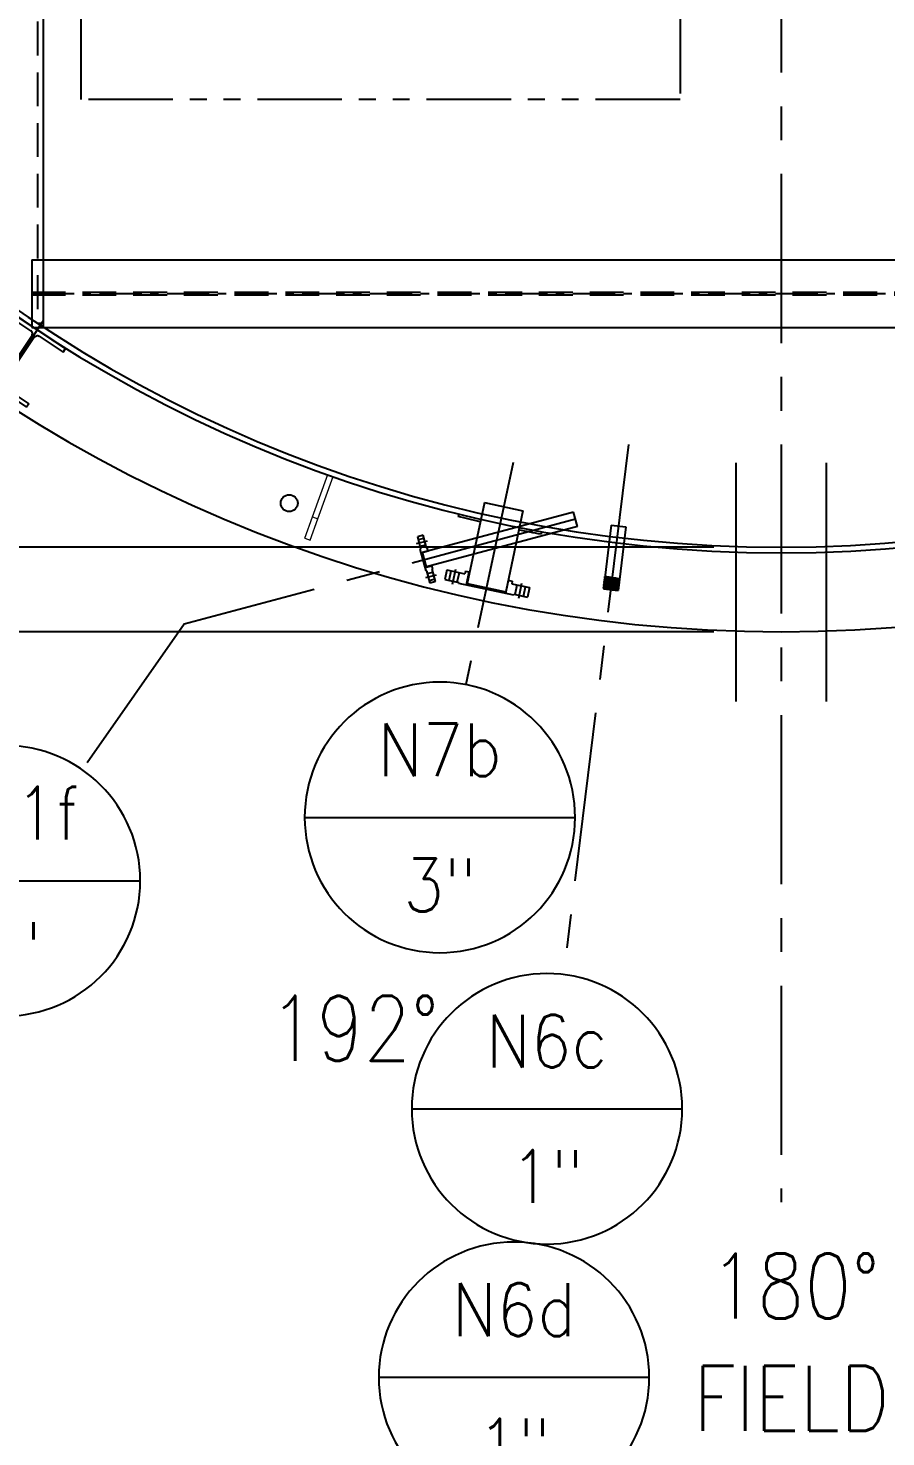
# Model space of a CAD drawing. Extents: x -36 to 1116, y 36 to 900.
# Drawn here: x 306 to 382.1, y 206.9 to 331.9 of the extents above; entities that cross this region are included whole.
import ezdxf
from ezdxf.enums import TextEntityAlignment as Align

# ---------------------------------------------------------------- set-up
doc = ezdxf.new("R2010")
doc.units = 0
doc.header["$LTSCALE"] = 12
doc.header["$MEASUREMENT"] = 0
doc.header["$PDMODE"] = 33
doc.header["$PDSIZE"] = -0.5
for name, pattern in [('CENTER', [2, 1.25, -0.25, 0.25, -0.25]), ('HIDDEN', [0.375, 0.25, -0.125]), ('PHANTOM2', [1.25, 0.625, -0.125, 0.125, -0.125, 0.125, -0.125])]:
    doc.linetypes.add(name, pattern=pattern)
doc.layers.get('0').update_dxf_attribs({"linetype": 'CONTINUOUS'})
doc.layers.get('Defpoints').update_dxf_attribs({"linetype": 'CONTINUOUS'})
for name, color, linetype in [('1 PIPE', 7, 'CONTINUOUS'), ('1-150-RFSO', 14, 'CONTINUOUS'), ('3 PIPE', 7, 'CONTINUOUS'), ('3-150-RFSO', 14, 'CONTINUOUS'), ('6X20', 3, 'CONTINUOUS'), ('CENTER', 6, 'CENTER'), ('COVER', 3, 'CONTINUOUS'), ('DIM', 1, 'CONTINUOUS'), ('REPAD', 7, 'CONTINUOUS'), ('ROOF', 140, 'CONTINUOUS'), ('SHELL', 40, 'CONTINUOUS')]:
    doc.layers.add(name, color=color, linetype=linetype)
for name, color, linetype, lineweight in [('AM_0', 7, 'CONTINUOUS', 30), ('AM_7', 142, 'CENTER', 25), ('Equipment-AM_0', 7, 'CONTINUOUS', 50), ('Equipment-AM_11', 92, 'PHANTOM2', 25)]:
    doc.layers.add(name, color=color, linetype=linetype, lineweight=lineweight)
doc.styles.add('ROMANS', font='ROMANS.shx', dxfattribs={"width": 0.85, "height": 5.76})
doc.styles.get("Standard").update_dxf_attribs({"font": 'sanss___.ttf'})
doc.dimstyles.get("Standard").update_dxf_attribs({"dimtxt": 0.18, "dimasz": 0.18, "dimexe": 0.18, "dimexo": 0.0625, "dimgap": 0.09, "dimtad": 0, "dimtih": 1, "dimtoh": 1, "dimdec": 4, "dimzin": 0, "dimdsep": 46, "dimtxsty": 'Standard', "dimcen": 0.09, "dimadec": 0, "dimazin": 0, "dimtfac": 1, "dimtdec": 4, "dimtofl": 0, "dimtmove": 0, "dimatfit": 3, "dimfxl": 1, "dimtolj": 1, "dimtzin": 0, "dimarcsym": 0})

# ---------------------------------------------------------------- blocks, each defined once
blk = doc.blocks.new('A$C43fa0972')
at = {"layer": 'Equipment-AM_11'}
blk.add_lwpolyline([(-62.12, -158.75), (-8.98, -158.75), (-8.98, -211.8), (-62.12, -211.8)], close=True, dxfattribs=at)
blk = doc.blocks.new('A$C1b871768')
at = {"layer": '6X20'}
for p, q in [((-5.88, 3), (-6.25, 3)), ((-6.25, 3), (-6.25, -3)), ((-5.88, 0.44), (-5.88, 3)), ((-0.38, 3), (0, 3)), ((-0.38, 0.44), (-0.38, 3)), ((0, 3), (0, -3)), ((-5.5, 0.12), (-0.75, 0.12)), ((-5.88, -0.44), (-5.88, -3)), ((-5.5, -0.12), (-0.75, -0.12)), ((-0.38, -0.44), (-0.38, -3)), ((-5.88, -3), (-6.25, -3)), ((-0.38, -3), (0, -3))]:
    blk.add_line(p, q, dxfattribs=at)
for points in [[(-5.5, 0.12, -0.083285), (-5.65, 0.15, -0.09084), (-5.77, 0.22, -0.104065), (-5.85, 0.32, -0.115836), (-5.88, 0.44, -0.115836)], [(-0.75, 0.12, 0.083285), (-0.6, 0.15, 0.09084), (-0.48, 0.22, 0.104065), (-0.4, 0.32, 0.115836), (-0.38, 0.44, 0.115836)], [(-5.5, -0.12, 0.083285), (-5.65, -0.15, 0.09084), (-5.77, -0.22, 0.104065), (-5.85, -0.32, 0.115836), (-5.88, -0.44, 0.115836)], [(-0.75, -0.12, -0.083285), (-0.6, -0.15, -0.09084), (-0.48, -0.22, -0.104065), (-0.4, -0.32, -0.115836), (-0.38, -0.44, -0.115836)]]:
    blk.add_lwpolyline(points, format="xyb", dxfattribs=at)
at = {"layer": 'CENTER'}
blk.add_line((-7.24, 0), (0.99, 0), dxfattribs=at)
blk = doc.blocks.new('A$C85d14db1')
at = {"layer": 'Equipment-AM_0', "lineweight": 18}
for p, q in [((-41.59, -248.81), (-40.22, -245.06)), ((-41.12, -248.99), (-39.75, -245.23)), ((-39.99, -245.14), (-39.75, -245.23)), ((-42.28, -250.69), (-41.59, -248.81)), ((-41.81, -250.86), (-41.12, -248.99)), ((-41.59, -248.81), (-41.12, -248.99)), ((-42.28, -250.69), (-41.81, -250.86))]:
    blk.add_line(p, q, dxfattribs=at)
blk = doc.blocks.new('Nozzle Callout')
blk.add_line((0.25, 0), (-0.25, 0))
blk.add_circle((0, 0), 0.25)
at = {"style": 'ROMANS', "width": 0.9}
for tag, p in [('NZ-ID', (0, 0.125)), ('NZ-SZ', (0, -0.125))]:
    blk.add_attdef(tag, text='', height=0.0975, dxfattribs=at).set_placement(p, align=Align.MIDDLE)
blk = doc.blocks.new('*D202')
at = {"layer": 'Defpoints', "color": 0, "transparency": 16777216}
for p in [(245.86, 405.33), (499.86, 405.33), (499.86, 113.54)]:
    blk.add_point(p, dxfattribs=at)
at = {"layer": 'DIM', "color": 0, "lineweight": -2, "transparency": 16777216}
for p, q in [((245.86, 399.33), (245.86, 110.54)), ((499.86, 399.33), (499.86, 110.54)), ((251.62, 113.54), (356.22, 113.54)), ((494.1, 113.54), (391.01, 113.54))]:
    blk.add_line(p, q, dxfattribs=at)
at = {"layer": 'DIM', "color": 0, "transparency": 16777216}
for points in [[(251.62, 114.5), (251.62, 112.58), (245.86, 113.54)], [(494.1, 114.5), (494.1, 112.58), (499.86, 113.54)]]:
    blk.add_solid(points, dxfattribs=at)
at = {"layer": 'DIM', "color": 0, "transparency": 16777216, "insert": (373.61, 113.54), "char_height": 5.76, "attachment_point": 5, "style": 'ROMANS'}
blk.add_mtext('\\A1;21\'-2"\\P [254]\\P(BOTTOM)', dxfattribs=at)
blk = doc.blocks.new('*D203')
at = {"layer": 'Defpoints', "color": 0, "transparency": 16777216}
for p in [(372.86, 796.33), (-4.78, 278.33), (372.86, 278.33)]:
    blk.add_point(p, dxfattribs=at)
at = {"layer": 'DIM', "color": 0, "lineweight": -2, "transparency": 16777216}
for p, q in [((366.86, 796.33), (-7.78, 796.33)), ((-4.78, 790.57), (-4.78, 582.84)), ((-4.78, 284.09), (-4.78, 552.67)), ((366.86, 278.33), (-7.78, 278.33))]:
    blk.add_line(p, q, dxfattribs=at)
at = {"layer": 'DIM', "color": 0, "transparency": 16777216}
for points in [[(-5.74, 790.57), (-3.82, 790.57), (-4.78, 796.33)], [(-5.74, 284.09), (-3.82, 284.09), (-4.78, 278.33)]]:
    blk.add_solid(points, dxfattribs=at)
at = {"layer": 'DIM', "color": 0, "transparency": 16777216, "char_height": 5.76, "attachment_point": 5, "style": 'ROMANS'}
for s, insert in [('\\A1;43\'-2"', (-4.78, 572.15)), ('\\A1;[518]\\P(BOTTOM)', (-4.78, 557.06))]:
    blk.add_mtext(s, dxfattribs=dict(at, insert=insert))
blk = doc.blocks.new('*D204')
at = {"layer": 'Defpoints', "color": 0, "transparency": 16777216}
for p in [(372.86, 788.83), (27.27, 285.83), (372.86, 285.83)]:
    blk.add_point(p, dxfattribs=at)
at = {"layer": 'DIM', "color": 0, "lineweight": -2, "transparency": 16777216}
for p, q in [((366.86, 788.83), (24.27, 788.83)), ((27.27, 783.07), (27.27, 515.14)), ((27.27, 291.59), (27.27, 484.96)), ((366.86, 285.83), (24.27, 285.83))]:
    blk.add_line(p, q, dxfattribs=at)
at = {"layer": 'DIM', "color": 0, "transparency": 16777216}
for points in [[(26.31, 783.07), (28.23, 783.07), (27.27, 788.83)], [(26.31, 291.59), (28.23, 291.59), (27.27, 285.83)]]:
    blk.add_solid(points, dxfattribs=at)
at = {"layer": 'DIM', "color": 0, "transparency": 16777216, "char_height": 5.76, "attachment_point": 5, "style": 'ROMANS'}
for s, insert in [('\\A1;41\'-11"', (27.27, 504.44)), ('\\A1;[503]\\P(SHELL INSIDE)', (27.27, 489.35))]:
    blk.add_mtext(s, dxfattribs=dict(at, insert=insert))
blk = doc.blocks.new('*D205')
at = {"layer": 'Defpoints', "color": 0, "transparency": 16777216}
for p in [(252.86, 405.33), (492.86, 405.33), (492.86, 160.18)]:
    blk.add_point(p, dxfattribs=at)
at = {"layer": 'DIM', "color": 0, "lineweight": -2, "transparency": 16777216}
for p, q in [((252.86, 399.33), (252.86, 157.18)), ((492.86, 399.33), (492.86, 157.18)), ((258.62, 160.18), (343.66, 160.18)), ((487.1, 160.18), (401.3, 160.18))]:
    blk.add_line(p, q, dxfattribs=at)
at = {"layer": 'DIM', "color": 0, "transparency": 16777216}
for points in [[(258.62, 161.14), (258.62, 159.22), (252.86, 160.18)], [(487.1, 161.14), (487.1, 159.22), (492.86, 160.18)]]:
    blk.add_solid(points, dxfattribs=at)
at = {"layer": 'DIM', "color": 0, "transparency": 16777216, "char_height": 5.76, "attachment_point": 5, "style": 'ROMANS'}
for s, insert in [('\\A1;20\'-0"', (372.48, 164.57)), ('\\A1;[240]\\PSHELL OUTSIDE', (372.48, 151))]:
    blk.add_mtext(s, dxfattribs=dict(at, insert=insert))
blk = doc.blocks.new('*D211')
at = {"layer": 'Defpoints', "color": 0, "transparency": 16777216}
for p in [(197.03, 537.33), (65.21, 308.33), (306.36, 308.33)]:
    blk.add_point(p, dxfattribs=at)
at = {"layer": 'DIM', "color": 0, "lineweight": -2, "transparency": 16777216}
for p, q in [((191.03, 537.33), (62.21, 537.33)), ((65.21, 531.57), (65.21, 432.57)), ((65.21, 314.09), (65.21, 413.1)), ((300.36, 308.33), (62.21, 308.33))]:
    blk.add_line(p, q, dxfattribs=at)
at = {"layer": 'DIM', "color": 0, "transparency": 16777216}
for points in [[(64.25, 531.57), (66.17, 531.57), (65.21, 537.33)], [(64.25, 314.09), (66.17, 314.09), (65.21, 308.33)]]:
    blk.add_solid(points, dxfattribs=at)
at = {"layer": 'DIM', "color": 0, "transparency": 16777216, "char_height": 5.76, "attachment_point": 5, "style": 'ROMANS'}
for s, insert in [('\\A1;19\'-1"', (65.21, 427.22)), ('\\A1;[229]', (65.21, 417.48))]:
    blk.add_mtext(s, dxfattribs=dict(at, insert=insert))

msp = doc.modelspace()

# ---------------------------------------------------------------- linework, layer by layer
at = {"layer": '1 PIPE'}
for p, q in [((354.42095, 288.94326), (341.03584, 285.35673)), ((354.7613, 287.67307), (354.42095, 288.94326)), ((354.7613, 287.67307), (341.37619, 284.08654)), ((357.76324, 287.79605), (357.06986, 282.1489)), ((357.76324, 287.79605), (359.06844, 287.63579)), ((359.06844, 287.63579), (358.37456, 281.98461)), ((341.37619, 284.08654), (341.03584, 285.35673))]:
    msp.add_line(p, q, dxfattribs=at)
at = {"layer": '1-150-RFSO'}
for p, q in [((341.07862, 286.88746), (340.59565, 286.75805)), ((340.88682, 285.67139), (340.59565, 286.75805)), ((340.66036, 286.51657), (341.14332, 286.64598)), ((341.37788, 285.77061), (341.07862, 286.88746)), ((340.82212, 285.91287), (341.30508, 286.04228)), ((340.88682, 285.67139), (340.82645, 285.65521)), ((341.34409, 283.72336), (340.82645, 285.65521)), ((340.90928, 285.34611), (341.51298, 285.50788)), ((341.43825, 285.78679), (341.37788, 285.77061)), ((341.5188, 285.48614), (341.43825, 285.78679)), ((341.26127, 284.03246), (341.86497, 284.19422)), ((341.40446, 283.73954), (341.34409, 283.72336)), ((341.69563, 282.65287), (341.40446, 283.73954)), ((341.93971, 283.91531), (341.85915, 284.21595)), ((341.93971, 283.91531), (341.87934, 283.89913)), ((342.1786, 282.78228), (341.87934, 283.89913)), ((341.46917, 283.49805), (341.95213, 283.62746)), ((341.63093, 282.89435), (342.11389, 283.02376)), ((342.1786, 282.78228), (341.69563, 282.65287))]:
    msp.add_line(p, q, dxfattribs=at)
at = {"layer": '3 PIPE'}
for p, q in [((346.51068, 289.79809), (344.98112, 282.60211)), ((346.51068, 289.79809), (349.93419, 289.0704)), ((349.93419, 289.0704), (348.40464, 281.87442)), ((344.98112, 282.60211), (348.40464, 281.87442))]:
    msp.add_line(p, q, dxfattribs=at)
at = {"layer": '3-150-RFSO'}
for p, q in [((343.19376, 283.81268), (343.01183, 282.9568)), ((343.19376, 283.81268), (344.78325, 283.47483)), ((343.37864, 282.87884), (343.56056, 283.73472)), ((344.83522, 283.71936), (344.78325, 283.47483)), ((344.83522, 283.71936), (345.20203, 283.6414)), ((344.9209, 282.48712), (345.16779, 283.64867)), ((343.01183, 282.9568), (344.23452, 282.69691)), ((344.11225, 282.7229), (344.29417, 283.57878)), ((344.23452, 282.69691), (344.22152, 282.63578)), ((344.22152, 282.63578), (349.11226, 281.59622)), ((348.41289, 281.74488), (348.65978, 282.90643)), ((348.62555, 282.91371), (348.99235, 282.83574)), ((348.99235, 282.83574), (348.94037, 282.5912)), ((348.94037, 282.5912), (350.52986, 282.25334)), ((349.24752, 281.63137), (349.42945, 282.48725)), ((349.12526, 281.65736), (349.11226, 281.59622)), ((349.12526, 281.65736), (350.34794, 281.39747)), ((349.98114, 281.47543), (350.16306, 282.33131)), ((350.52986, 282.25334), (350.34794, 281.39747))]:
    msp.add_line(p, q, dxfattribs=at)
at = {"layer": '6X20'}
for p, q in [((306.35731, 311.33221), (443.50432, 311.33221)), ((306.35731, 311.33221), (306.35731, 305.33221)), ((306.35731, 305.33221), (443.50432, 305.33221))]:
    msp.add_line(p, q, dxfattribs=at)
at = {"layer": '6X20', "linetype": 'HIDDEN'}
for p, q in [((306.35731, 308.45721), (443.50432, 308.45721)), ((306.35731, 308.20721), (443.50432, 308.20721))]:
    msp.add_line(p, q, dxfattribs=at)
at = {"layer": 'AM_0'}
for p, q in [((357.10296, 282.4345), (357.10451, 282.4469)), ((357.11539, 282.53373), (357.11694, 282.54613)), ((357.12782, 282.63295), (357.12937, 282.64535)), ((357.14025, 282.73217), (357.1418, 282.74458)), ((357.14967, 282.37196), (357.15278, 282.39677)), ((357.15268, 282.8314), (357.15423, 282.8438)), ((357.1621, 282.47118), (357.16521, 282.49599)), ((357.1651, 282.93062), (357.16666, 282.94303)), ((357.17453, 282.57041), (357.17764, 282.59522)), ((357.17753, 283.02985), (357.17909, 283.04225)), ((357.18696, 282.66963), (357.19007, 282.69444)), ((357.18996, 283.12907), (357.19152, 283.14148)), ((357.20239, 283.2283), (357.19152, 283.14148)), ((357.19152, 283.14148), (357.24911, 283.16576)), ((357.19939, 282.76886), (357.2025, 282.79366)), ((357.21182, 282.86808), (357.21493, 282.89289)), ((357.22425, 282.96731), (357.22736, 282.99211)), ((357.23668, 283.06653), (357.23979, 283.09134)), ((357.24911, 283.16576), (357.25222, 283.19056)), ((358.36884, 282.39476), (358.36576, 282.37022)), ((358.38127, 282.49398), (358.37819, 282.46944)), ((358.39369, 282.59321), (358.39062, 282.56867)), ((358.40612, 282.69243), (358.40305, 282.66789)), ((358.41855, 282.79166), (358.41548, 282.76712)), ((358.42798, 282.43144), (358.42643, 282.41904)), ((358.43098, 282.89088), (358.42791, 282.86634)), ((358.44041, 282.53067), (358.43886, 282.51826)), ((358.44341, 282.99011), (358.44034, 282.96556)), ((358.45284, 282.62989), (358.45129, 282.61749)), ((358.46527, 282.72912), (358.46372, 282.71671)), ((358.4777, 282.82834), (358.47614, 282.81594)), ((358.49013, 282.92756), (358.48857, 282.91516)), ((357.06986, 282.1489), (358.37456, 281.98461)), ((357.09053, 282.33528), (357.09208, 282.34768)), ((357.13724, 282.27274), (357.14035, 282.29754)), ((358.33155, 282.09709), (358.32847, 282.07254)), ((358.34398, 282.19631), (358.3409, 282.17177)), ((358.35641, 282.29553), (358.35333, 282.27099)), ((358.37826, 282.03454), (358.37205, 281.98493)), ((358.39069, 282.13377), (358.38914, 282.12137)), ((358.40312, 282.23299), (358.40157, 282.22059)), ((358.41555, 282.33222), (358.414, 282.31981))]:
    msp.add_line(p, q, dxfattribs=at)
at = {"layer": 'AM_0', "flags": 128}
for points in [[(358.39892, 282.22041), (358.40157, 282.22059), (358.38626, 282.22562), (358.33947, 282.2347), (358.2637, 282.24733), (358.16247, 282.26309), (358.03728, 282.28199), (358.05836, 282.28293), (357.90569, 282.30511), (357.74461, 282.32848), (357.76234, 282.3299), (357.60967, 282.35209), (357.46725, 282.37311), (357.34206, 282.392), (357.24083, 282.40776), (357.16506, 282.42039), (357.11826, 282.42948), (357.10296, 282.4345)], [(358.40312, 282.23299), (358.38782, 282.23802), (358.34102, 282.2471), (358.26525, 282.25974), (358.16402, 282.27549), (358.03883, 282.29439), (358.05991, 282.29533), (357.90724, 282.31751), (357.74617, 282.34089), (357.76389, 282.34231), (357.61122, 282.36449), (357.4688, 282.38551), (357.34361, 282.4044), (357.24238, 282.42016), (357.16661, 282.4328), (357.11982, 282.44188), (357.10451, 282.4469), (357.11361, 282.44752)], [(357.15735, 282.39444), (357.13256, 282.4133), (357.10777, 282.43216)], [(357.10976, 282.44799), (357.13843, 282.46015), (357.1671, 282.47232)], [(358.41135, 282.31963), (358.414, 282.31981), (358.39869, 282.32484), (358.3519, 282.33392), (358.27613, 282.34656), (358.1749, 282.36232), (358.04971, 282.38121), (358.07079, 282.38215), (357.91812, 282.40434), (357.75704, 282.42771), (357.77477, 282.42913), (357.6221, 282.45131), (357.47968, 282.47233), (357.35449, 282.49122), (357.25326, 282.50698), (357.17749, 282.51962), (357.13069, 282.5287), (357.11539, 282.53373)], [(358.41555, 282.33222), (358.40024, 282.33724), (358.35345, 282.34633), (358.27768, 282.35896), (358.17645, 282.37472), (358.05126, 282.39361), (358.07234, 282.39455), (357.91967, 282.41674), (357.7586, 282.44011), (357.77632, 282.44153), (357.62365, 282.46372), (357.48123, 282.48473), (357.35604, 282.50363), (357.25481, 282.51938), (357.17904, 282.53202), (357.13225, 282.5411), (357.11694, 282.54613), (357.12604, 282.54675)], [(357.16978, 282.49366), (357.14499, 282.51252), (357.1202, 282.53138)], [(357.12219, 282.54721), (357.15086, 282.55938), (357.17953, 282.57154)], [(358.42378, 282.41886), (358.42643, 282.41904), (358.41112, 282.42407), (358.36432, 282.43315), (358.28856, 282.44578), (358.18733, 282.46154), (358.06213, 282.48043), (358.08322, 282.48137), (357.93055, 282.50356), (357.76947, 282.52693), (357.7872, 282.52835), (357.63453, 282.55054), (357.49211, 282.57155), (357.36692, 282.59045), (357.26569, 282.60621), (357.18992, 282.61884), (357.14312, 282.62792), (357.12782, 282.63295)], [(358.42546, 282.43227), (358.41267, 282.43647), (358.36588, 282.44555), (358.29011, 282.45819), (358.18888, 282.47394), (358.06369, 282.49284), (358.08477, 282.49378), (357.9321, 282.51596), (357.77103, 282.53934), (357.78875, 282.54076), (357.63608, 282.56294), (357.49366, 282.58396), (357.36847, 282.60285), (357.26724, 282.61861), (357.19147, 282.63125), (357.14468, 282.64033), (357.12937, 282.64535), (357.13847, 282.64597)], [(357.18221, 282.59289), (357.15742, 282.61175), (357.13263, 282.63061)], [(357.13461, 282.64644), (357.16329, 282.6586), (357.19196, 282.67076)], [(358.43621, 282.51808), (358.43886, 282.51826), (358.42355, 282.52329), (358.37675, 282.53237), (358.30099, 282.54501), (358.19976, 282.56077), (358.07456, 282.57966), (358.09565, 282.5806), (357.94298, 282.60278), (357.7819, 282.62616), (357.79963, 282.62758), (357.64696, 282.64976), (357.50454, 282.67078), (357.37935, 282.68967), (357.27812, 282.70543), (357.20235, 282.71807), (357.15555, 282.72715), (357.14025, 282.73217)], [(358.43789, 282.53149), (358.4251, 282.53569), (358.37831, 282.54477), (358.30254, 282.55741), (358.20131, 282.57317), (358.07612, 282.59206), (358.0972, 282.593), (357.94453, 282.61519), (357.78346, 282.63856), (357.80118, 282.63998), (357.64851, 282.66217), (357.50609, 282.68318), (357.3809, 282.70208), (357.27967, 282.71783), (357.2039, 282.73047), (357.15711, 282.73955), (357.1418, 282.74458), (357.1509, 282.7452)], [(357.19464, 282.69211), (357.16985, 282.71097), (357.14506, 282.72983)], [(357.14704, 282.74566), (357.17572, 282.75783), (357.20439, 282.76999)], [(358.44864, 282.61731), (358.45129, 282.61749), (358.43598, 282.62251), (358.38918, 282.6316), (358.31342, 282.64423), (358.21219, 282.65999), (358.08699, 282.67888), (358.10808, 282.67982), (357.95541, 282.70201), (357.79433, 282.72538), (357.81206, 282.7268), (357.65939, 282.74899), (357.51697, 282.77), (357.39178, 282.7889), (357.29054, 282.80466), (357.21478, 282.81729), (357.16798, 282.82637), (357.15268, 282.8314)], [(358.45032, 282.63072), (358.43753, 282.63492), (358.39074, 282.644), (358.31497, 282.65664), (358.21374, 282.67239), (358.08855, 282.69129), (358.10963, 282.69223), (357.95696, 282.71441), (357.79589, 282.73779), (357.81361, 282.73921), (357.66094, 282.76139), (357.51852, 282.78241), (357.39333, 282.8013), (357.2921, 282.81706), (357.21633, 282.82969), (357.16954, 282.83878), (357.15423, 282.8438), (357.16332, 282.84442)], [(357.20707, 282.79133), (357.18228, 282.81019), (357.15749, 282.82905)], [(357.15947, 282.84489), (357.18815, 282.85705), (357.21682, 282.86921)], [(358.34398, 282.19631), (358.32969, 282.20121), (358.28598, 282.2099), (358.21517, 282.22192), (358.12057, 282.23685), (358.00357, 282.25471), (358.03397, 282.25449), (357.89127, 282.27542), (357.74073, 282.29748), (357.76899, 282.29758), (357.62629, 282.31851), (357.49319, 282.33836), (357.37619, 282.35623), (357.28158, 282.37116), (357.21078, 282.38317), (357.16706, 282.39187), (357.16093, 282.39397)], [(358.35082, 282.27158), (358.33902, 282.27563), (358.2953, 282.28432), (358.2245, 282.29634), (358.12989, 282.31126), (358.01289, 282.32913), (358.04329, 282.32891), (357.9006, 282.34984), (357.75005, 282.3719), (357.77831, 282.372), (357.63562, 282.39293), (357.50251, 282.41278), (357.38551, 282.43065), (357.2909, 282.44558), (357.2201, 282.45759), (357.17639, 282.46629), (357.1621, 282.47118)], [(358.46107, 282.71653), (358.46372, 282.71671), (358.44841, 282.72174), (358.40161, 282.73082), (358.32585, 282.74346), (358.22461, 282.75921), (358.09942, 282.77811), (358.12051, 282.77905), (357.96783, 282.80123), (357.80676, 282.82461), (357.82449, 282.82603), (357.67182, 282.84821), (357.5294, 282.86923), (357.40421, 282.88812), (357.30297, 282.90388), (357.22721, 282.91652), (357.18041, 282.9256), (357.1651, 282.93062)], [(358.46527, 282.72912), (358.44996, 282.73414), (358.40317, 282.74322), (358.3274, 282.75586), (358.22617, 282.77162), (358.10098, 282.79051), (358.12206, 282.79145), (357.96939, 282.81364), (357.80832, 282.83701), (357.82604, 282.83843), (357.67337, 282.86062), (357.53095, 282.88163), (357.40576, 282.90053), (357.30453, 282.91628), (357.22876, 282.92892), (357.18197, 282.938), (357.16666, 282.94303), (357.17575, 282.94365)], [(357.21949, 282.89056), (357.19471, 282.90942), (357.16992, 282.92828)], [(357.1719, 282.94411), (357.20058, 282.95628), (357.22925, 282.96844)], [(358.35641, 282.29553), (358.34212, 282.30043), (358.2984, 282.30913), (358.2276, 282.32114), (358.133, 282.33607), (358.016, 282.35394), (358.0464, 282.35371), (357.9037, 282.37465), (357.75316, 282.3967), (357.78142, 282.3968), (357.63872, 282.41774), (357.50562, 282.43759), (357.38862, 282.45545), (357.29401, 282.47038), (357.22321, 282.4824), (357.17949, 282.49109), (357.17336, 282.4932)], [(358.36325, 282.3708), (358.35145, 282.37485), (358.30773, 282.38355), (358.23693, 282.39556), (358.14232, 282.41049), (358.02532, 282.42836), (358.05572, 282.42813), (357.91303, 282.44906), (357.76248, 282.47112), (357.79074, 282.47122), (357.64805, 282.49216), (357.51494, 282.512), (357.39794, 282.52987), (357.30333, 282.5448), (357.23253, 282.55681), (357.18882, 282.56551), (357.17453, 282.57041)], [(358.4735, 282.81576), (358.47614, 282.81594), (358.46084, 282.82096), (358.41404, 282.83004), (358.33828, 282.84268), (358.23704, 282.85844), (358.11185, 282.87733), (358.13294, 282.87827), (357.98026, 282.90046), (357.81919, 282.92383), (357.83692, 282.92525), (357.68424, 282.94744), (357.54183, 282.96845), (357.41664, 282.98735), (357.3154, 283.0031), (357.23964, 283.01574), (357.19284, 283.02482), (357.17753, 283.02985)], [(358.4777, 282.82834), (358.46239, 282.83337), (358.4156, 282.84245), (358.33983, 282.85508), (358.2386, 282.87084), (358.11341, 282.88974), (358.13449, 282.89068), (357.98182, 282.91286), (357.82074, 282.93623), (357.83847, 282.93766), (357.6858, 282.95984), (357.54338, 282.98086), (357.41819, 282.99975), (357.31696, 283.01551), (357.24119, 283.02814), (357.19439, 283.03723), (357.17909, 283.04225), (357.18818, 283.04287)], [(357.23192, 282.98978), (357.20714, 283.00864), (357.18235, 283.0275)], [(357.18433, 283.04334), (357.21301, 283.0555), (357.24168, 283.06766)], [(358.36884, 282.39476), (358.35455, 282.39966), (358.31083, 282.40835), (358.24003, 282.42037), (358.14543, 282.43529), (358.02843, 282.45316), (358.05882, 282.45294), (357.91613, 282.47387), (357.76559, 282.49593), (357.79385, 282.49603), (357.65115, 282.51696), (357.51805, 282.53681), (357.40105, 282.55468), (357.30644, 282.56961), (357.23564, 282.58162), (357.19192, 282.59032), (357.18579, 282.59242)], [(358.37568, 282.47003), (358.36387, 282.47408), (358.32016, 282.48277), (358.24936, 282.49479), (358.15475, 282.50971), (358.03775, 282.52758), (358.06815, 282.52735), (357.92545, 282.54829), (357.77491, 282.57034), (357.80317, 282.57045), (357.66048, 282.59138), (357.52737, 282.61123), (357.41037, 282.6291), (357.31576, 282.64403), (357.24496, 282.65604), (357.20124, 282.66474), (357.18696, 282.66963)], [(358.48593, 282.91498), (358.48857, 282.91516), (358.47327, 282.92019), (358.42647, 282.92927), (358.3507, 282.94191), (358.24947, 282.95766), (358.12428, 282.97656), (358.14537, 282.9775), (357.99269, 282.99968), (357.83162, 283.02306), (357.84935, 283.02448), (357.69667, 283.04666), (357.55426, 283.06768), (357.42906, 283.08657), (357.32783, 283.10233), (357.25207, 283.11497), (357.20527, 283.12405), (357.18996, 283.12907)], [(358.48761, 282.92839), (358.47482, 282.93259), (358.42803, 282.94167), (358.35226, 282.95431), (358.25103, 282.97007), (358.12584, 282.98896), (358.14692, 282.9899), (357.99425, 283.01209), (357.83317, 283.03546), (357.8509, 283.03688), (357.69823, 283.05907), (357.55581, 283.08008), (357.43062, 283.09897), (357.32939, 283.11473), (357.25362, 283.12737), (357.20682, 283.13645), (357.19152, 283.14148)], [(357.24435, 283.08901), (357.21957, 283.10787), (357.19478, 283.12673)], [(358.38127, 282.49398), (358.36698, 282.49888), (358.32326, 282.50758), (358.25246, 282.51959), (358.15786, 282.53452), (358.04086, 282.55239), (358.07125, 282.55216), (357.92856, 282.5731), (357.77802, 282.59515), (357.80627, 282.59525), (357.66358, 282.61619), (357.53048, 282.63604), (357.41348, 282.6539), (357.31887, 282.66883), (357.24807, 282.68085), (357.20435, 282.68954), (357.19822, 282.69165)], [(358.38811, 282.56925), (358.3763, 282.5733), (358.33259, 282.582), (358.26179, 282.59401), (358.16718, 282.60894), (358.05018, 282.62681), (358.08058, 282.62658), (357.93788, 282.64751), (357.78734, 282.66957), (357.8156, 282.66967), (357.6729, 282.69061), (357.5398, 282.71045), (357.4228, 282.72832), (357.32819, 282.74325), (357.25739, 282.75526), (357.21367, 282.76396), (357.19939, 282.76886)], [(358.49836, 283.01421), (358.501, 283.01439), (358.4857, 283.01941), (358.4389, 283.02849), (358.36313, 283.04113), (358.2619, 283.05689), (358.13671, 283.07578), (358.1578, 283.07672), (358.00512, 283.09891), (357.84405, 283.12228), (357.86178, 283.1237), (357.7091, 283.14589), (357.56669, 283.1669), (357.44149, 283.1858), (357.34026, 283.20155), (357.2645, 283.21419), (357.2177, 283.22327), (357.20239, 283.2283)], [(357.25678, 283.18823), (357.232, 283.20709), (357.20721, 283.22595)], [(358.39369, 282.59321), (358.37941, 282.59811), (358.33569, 282.6068), (358.26489, 282.61882), (358.17029, 282.63374), (358.05329, 282.65161), (358.08368, 282.65138), (357.94099, 282.67232), (357.79045, 282.69438), (357.8187, 282.69448), (357.67601, 282.71541), (357.54291, 282.73526), (357.42591, 282.75313), (357.3313, 282.76806), (357.2605, 282.78007), (357.21678, 282.78877), (357.21065, 282.79087)], [(358.40054, 282.66848), (358.38873, 282.67252), (358.34502, 282.68122), (358.27421, 282.69323), (358.17961, 282.70816), (358.06261, 282.72603), (358.09301, 282.7258), (357.95031, 282.74674), (357.79977, 282.76879), (357.82803, 282.76889), (357.68533, 282.78983), (357.55223, 282.80968), (357.43523, 282.82755), (357.34062, 282.84247), (357.26982, 282.85449), (357.2261, 282.86318), (357.21182, 282.86808)], [(358.40612, 282.69243), (358.39184, 282.69733), (358.34812, 282.70603), (358.27732, 282.71804), (358.18272, 282.73297), (358.06572, 282.75084), (358.09611, 282.75061), (357.95342, 282.77154), (357.80288, 282.7936), (357.83113, 282.7937), (357.68844, 282.81464), (357.55534, 282.83448), (357.43834, 282.85235), (357.34373, 282.86728), (357.27293, 282.87929), (357.22921, 282.88799), (357.22308, 282.89009)], [(358.41297, 282.7677), (358.40116, 282.77175), (358.35744, 282.78044), (358.28664, 282.79246), (358.19204, 282.80739), (358.07504, 282.82526), (358.10544, 282.82503), (357.96274, 282.84596), (357.8122, 282.86802), (357.84046, 282.86812), (357.69776, 282.88905), (357.56466, 282.9089), (357.44766, 282.92677), (357.35305, 282.9417), (357.28225, 282.95371), (357.23853, 282.96241), (357.22425, 282.96731)], [(358.41855, 282.79166), (358.40427, 282.79656), (358.36055, 282.80525), (358.28975, 282.81727), (358.19515, 282.83219), (358.07814, 282.85006), (358.10854, 282.84983), (357.96585, 282.87077), (357.81531, 282.89282), (357.84356, 282.89293), (357.70087, 282.91386), (357.56777, 282.93371), (357.45076, 282.95158), (357.35616, 282.96651), (357.28536, 282.97852), (357.24164, 282.98722), (357.23551, 282.98932)], [(358.4254, 282.86692), (358.41359, 282.87097), (358.36987, 282.87967), (358.29907, 282.89168), (358.20447, 282.90661), (358.08747, 282.92448), (358.11786, 282.92425), (357.97517, 282.94519), (357.82463, 282.96724), (357.85289, 282.96734), (357.71019, 282.98828), (357.57709, 283.00813), (357.46009, 283.026), (357.36548, 283.04092), (357.29468, 283.05294), (357.25096, 283.06163), (357.23668, 283.06653)], [(358.43098, 282.89088), (358.4167, 282.89578), (358.37298, 282.90448), (358.30218, 282.91649), (358.20758, 282.93142), (358.09057, 282.94929), (358.12097, 282.94906), (357.97828, 282.96999), (357.82774, 282.99205), (357.85599, 282.99215), (357.7133, 283.01309), (357.5802, 283.03293), (357.46319, 283.0508), (357.36859, 283.06573), (357.29779, 283.07774), (357.25407, 283.08644), (357.24793, 283.08854)], [(358.43783, 282.96615), (358.42602, 282.9702), (358.3823, 282.97889), (358.3115, 282.99091), (358.2169, 283.00584), (358.0999, 283.0237), (358.13029, 283.02348), (357.9876, 283.04441), (357.83706, 283.06647), (357.86531, 283.06657), (357.72262, 283.0875), (357.58952, 283.10735), (357.47252, 283.12522), (357.37791, 283.14015), (357.30711, 283.15216), (357.26339, 283.16086), (357.24911, 283.16576)], [(358.44341, 282.99011), (358.42913, 282.995), (358.38541, 283.0037), (358.31461, 283.01571), (358.22001, 283.03064), (358.103, 283.04851), (358.1334, 283.04828), (357.99071, 283.06922), (357.84017, 283.09127), (357.86842, 283.09137), (357.72573, 283.11231), (357.59262, 283.13216), (357.47562, 283.15003), (357.38102, 283.16495), (357.31022, 283.17697), (357.2665, 283.18566), (357.26036, 283.18777)], [(358.42594, 282.4186), (358.39713, 282.40645), (358.3688, 282.39449)], [(358.37777, 282.46976), (358.4027, 282.45087), (358.42762, 282.43199)], [(358.43837, 282.51783), (358.40956, 282.50567), (358.38123, 282.49372)], [(358.3902, 282.56898), (358.41513, 282.5501), (358.44005, 282.53121)], [(358.4508, 282.61705), (358.42199, 282.60489), (358.39366, 282.59294)], [(358.40263, 282.66821), (358.42755, 282.64932), (358.45248, 282.63044)], [(358.46323, 282.71627), (358.43442, 282.70412), (358.40609, 282.69217)], [(358.41506, 282.76743), (358.43998, 282.74855), (358.46491, 282.72966)], [(358.47566, 282.8155), (358.44685, 282.80334), (358.41852, 282.79139)], [(358.42749, 282.86666), (358.45241, 282.84777), (358.47734, 282.82888)], [(358.48809, 282.91472), (358.45928, 282.90257), (358.43095, 282.89062)], [(358.43992, 282.96588), (358.46484, 282.947), (358.48977, 282.92811)], [(358.50052, 283.01395), (358.47171, 283.00179), (358.44338, 282.98984)], [(358.37574, 282.03537), (358.36296, 282.03957), (358.31616, 282.04865), (358.24039, 282.06129), (358.13916, 282.07705), (358.01397, 282.09594), (358.03506, 282.09688), (357.88238, 282.11906), (357.72131, 282.14244), (357.73904, 282.14386), (357.58636, 282.16604), (357.44394, 282.18706), (357.31875, 282.20595), (357.21752, 282.22171), (357.14175, 282.23435), (357.09496, 282.24343), (357.08207, 282.24838), (357.0849, 282.24954)], [(357.0849, 282.24954), (357.11357, 282.2617), (357.14224, 282.27387)], [(358.38649, 282.12119), (358.38914, 282.12137), (358.37383, 282.12639), (358.32704, 282.13547), (358.25127, 282.14811), (358.15004, 282.16387), (358.02485, 282.18276), (358.04593, 282.1837), (357.89326, 282.20589), (357.73219, 282.22926), (357.74991, 282.23068), (357.59724, 282.25287), (357.45482, 282.27388), (357.32963, 282.29278), (357.2284, 282.30853), (357.15263, 282.32117), (357.10583, 282.33025), (357.09053, 282.33528)], [(358.38817, 282.1346), (358.37539, 282.13879), (358.32859, 282.14788), (358.25282, 282.16051), (358.15159, 282.17627), (358.0264, 282.19516), (358.04749, 282.1961), (357.89481, 282.21829), (357.73374, 282.24166), (357.75147, 282.24308), (357.59879, 282.26527), (357.45637, 282.28628), (357.33118, 282.30518), (357.22995, 282.32094), (357.15418, 282.33357), (357.10739, 282.34265), (357.09208, 282.34768), (357.10118, 282.3483)], [(357.14492, 282.29521), (357.12013, 282.31407), (357.09534, 282.33293)], [(357.09733, 282.34877), (357.126, 282.36093), (357.15467, 282.37309)], [(358.32596, 282.07313), (358.31416, 282.07718), (358.27044, 282.08587), (358.19964, 282.09789), (358.10503, 282.11281), (358.15153, 282.11061), (358.01843, 282.13046), (357.87574, 282.15139), (357.72519, 282.17345), (357.75345, 282.17355), (357.61076, 282.19448), (357.47765, 282.21433), (357.36065, 282.2322), (357.26605, 282.24713), (357.19525, 282.25914), (357.15153, 282.26784), (357.13724, 282.27274)], [(358.33155, 282.09709), (358.31726, 282.10198), (358.27355, 282.11068), (358.20275, 282.12269), (358.10814, 282.13762), (358.15464, 282.13541), (358.02154, 282.15526), (357.87884, 282.1762), (357.7283, 282.19825), (357.75656, 282.19835), (357.61386, 282.21929), (357.48076, 282.23914), (357.36376, 282.25701), (357.26915, 282.27193), (357.19835, 282.28395), (357.15463, 282.29264), (357.1485, 282.29475)], [(358.33839, 282.17235), (358.32659, 282.1764), (358.28287, 282.1851), (358.21207, 282.19711), (358.11746, 282.21204), (358.00046, 282.22991), (358.03086, 282.22968), (357.88817, 282.25062), (357.73762, 282.27267), (357.76588, 282.27277), (357.62319, 282.29371), (357.49008, 282.31356), (357.37308, 282.33142), (357.27848, 282.34635), (357.20767, 282.35837), (357.16396, 282.36706), (357.14967, 282.37196)], [(358.32805, 282.07286), (358.35298, 282.05397), (358.3779, 282.03509)], [(358.38866, 282.12093), (358.35984, 282.10877), (358.33151, 282.09682)], [(358.34048, 282.17209), (358.36541, 282.1532), (358.39033, 282.13431)], [(358.40108, 282.22015), (358.37227, 282.208), (358.34394, 282.19604)], [(358.35291, 282.27131), (358.37784, 282.25242), (358.40276, 282.23354)], [(358.41351, 282.31938), (358.3847, 282.30722), (358.35637, 282.29527)], [(358.36534, 282.37054), (358.39027, 282.35165), (358.41519, 282.33276)]]:
    msp.add_lwpolyline(points, dxfattribs=at)
at = {"layer": 'AM_7', "ltscale": 0.25}
msp.add_line((306.35731, 308.33221), (443.50432, 308.33221), dxfattribs=at)
at = {"layer": 'CENTER'}
for p, q in [((372.85731, 846.93873), (372.85731, 227.72569)), ((359.30462, 294.95445), (353.53092, 247.93139)), ((349.05412, 293.34704), (344.86635, 273.6451)), ((354.59113, 288.30817), (319.86953, 279.00454)), ((340.50168, 286.15053), (341.46376, 286.40832)), ((343.69388, 282.55828), (343.97893, 283.89933)), ((341.31049, 283.13201), (342.27256, 283.3898)), ((349.56277, 281.31081), (349.84782, 282.65186)), ((319.86953, 279.00454), (310.84996, 266.08564))]:
    msp.add_line(p, q, dxfattribs=at)
at = {"layer": 'Defpoints'}
for p, q in [((368.85731, 272.15793), (368.85731, 293.31253)), ((376.85731, 272.15793), (376.85731, 293.31253))]:
    msp.add_line(p, q, dxfattribs=at)
at = {"layer": 'REPAD'}
for p, q in [((344.25255, 288.79137), (344.19295, 288.54857)), ((351.58762, 287.23225), (351.54331, 286.98621))]:
    msp.add_line(p, q, dxfattribs=at)
for points in [[(346.14681, 288.08626, -0.00417432), (344.19295, 288.54857)], [(351.54331, 286.98621, -0.00417432), (349.57033, 287.35857, -0.00417432)]]:
    msp.add_lwpolyline(points, format="xyb", dxfattribs=at)
at = {"layer": 'ROOF', "linetype": 'HIDDEN'}
msp.add_line((306.85731, 768.95274), (306.85731, 305.71168), dxfattribs=at)
at = {"layer": 'ROOF'}
msp.add_line((307.35731, 769.28219), (307.35731, 305.38222), dxfattribs=at)
at = {"layer": 'SHELL', "linetype": 'HIDDEN'}
for p, q in [((306.85731, 768.95274), (306.85731, 305.71168)), ((307.35731, 768.95274), (307.35731, 305.71168)), ((306.85731, 305.71168), (307.35731, 305.71168))]:
    msp.add_line(p, q, dxfattribs=at)
at = {"layer": 'SHELL'}
msp.add_lwpolyline([(492.85731, 669.33221, 1), (252.85731, 669.33221), (252.85731, 405.33221, 1), (492.85731, 405.33221)], format="xyb", close=True, dxfattribs=at)
msp.add_circle((329.20059, 289.74267), 0.75, dxfattribs=at)
for radius in [127, 119.5]:
    msp.add_arc((372.85731, 405.33221), radius, 180, 0, dxfattribs=at)

# ---------------------------------------------------------------- block references
at = {"layer": 'COVER'}
for name in ['A$C85d14db1', 'A$C43fa0972']:
    msp.add_blockref(name, (372.85731, 537.33221), dxfattribs=at)
at = {"layer": 'COVER', "rotation": 56.41591480606603}
msp.add_blockref('A$C1b871768', (306.85731, 305.11245), dxfattribs=at)
at = {"layer": 'DIM'}
ref = msp.add_blockref('Nozzle Callout', (342.5682, 261.86722), dxfattribs=dict(at, xscale=-48, yscale=48, zscale=48))
ref.add_attrib('NZ-ID', 'N7b', dxfattribs={"layer": '0', "height": 4.68, "style": 'ROMANS', "width": 0.9}).set_placement((342.5682, 267.86722), align=Align.MIDDLE)
ref.add_attrib('NZ-SZ', '3"', dxfattribs={"layer": '0', "height": 4.68, "style": 'ROMANS', "width": 0.9}).set_placement((342.5682, 255.86722), align=Align.MIDDLE)
ref = msp.add_blockref('Nozzle Callout', (303.98051, 256.24639), dxfattribs=dict(at, xscale=-48, yscale=48, zscale=48))
ref.add_attrib('NZ-ID', 'N11f', dxfattribs={"layer": '0', "height": 4.68, "style": 'ROMANS', "width": 0.9}).set_placement((303.98051, 262.24639), align=Align.MIDDLE)
ref.add_attrib('NZ-SZ', '1"', dxfattribs={"layer": '0', "height": 4.68, "style": 'ROMANS', "width": 0.9}).set_placement((303.98051, 250.24639), align=Align.MIDDLE)
ref = msp.add_blockref('Nozzle Callout', (352.06848, 236.02083), dxfattribs=dict(at, xscale=-48, yscale=48, zscale=48))
ref.add_attrib('NZ-ID', 'N6c', dxfattribs={"layer": '0', "height": 4.68, "style": 'ROMANS', "width": 0.9}).set_placement((352.06848, 242.02083), align=Align.MIDDLE)
ref.add_attrib('NZ-SZ', '1"', dxfattribs={"layer": '0', "height": 4.68, "style": 'ROMANS', "width": 0.9}).set_placement((352.06848, 230.02083), align=Align.MIDDLE)
ref = msp.add_blockref('Nozzle Callout', (349.14362, 212.19972), dxfattribs=dict(at, xscale=-48, yscale=48, zscale=48))
ref.add_attrib('NZ-ID', 'N6d', dxfattribs={"layer": '0', "height": 4.68, "style": 'ROMANS', "width": 0.9}).set_placement((349.14362, 218.19972), align=Align.MIDDLE)
ref.add_attrib('NZ-SZ', '1"', dxfattribs={"layer": '0', "height": 4.68, "style": 'ROMANS', "width": 0.9}).set_placement((349.14362, 206.19972), align=Align.MIDDLE)

# ---------------------------------------------------------------- texts
at = {"layer": 'DIM', "style": 'ROMANS', "width": 0.85}
for s, p in [('192%%D', (334.9595, 243.15924)), ('180%%D', (374.05451, 220.29166)), ('FIELD', (373.7575, 210.33806))]:
    msp.add_text(s, height=5.76, dxfattribs=at).set_placement(p, align=Align.MIDDLE_CENTER)

# ---------------------------------------------------------------- dimensions: what is measured, and where the dimension line sits
at = {"layer": 'DIM'}
for base, p1, p2, text, picture, middle in [((-4.78147, 278.33221), (372.85731, 796.33221), (372.85731, 278.33221), '<>\\P(BOTTOM)', '*D203', (-4.78147, 567.75738)), ((27.27453, 285.83221), (372.85731, 788.83221), (372.85731, 285.83221), '<>\\P(SHELL INSIDE)', '*D204', (27.27453, 500.0495))]:
    dim = msp.add_linear_dim(base=base, p1=p1, p2=p2, angle=90, text=text, dimstyle='Standard', override={"dimscale": 48, "dimtxt": 5.76, "dimasz": 0.12, "dimexe": 0.0625, "dimexo": 0.125, "dimgap": 0.02, "dimzin": 3, "dimlunit": 4, "dimpost": '\\X', "dimtxsty": 'ROMANS', "dimcen": 0}, dxfattribs=at)
    dim.commit()
    dim.dimension.update_dxf_attribs({"geometry": picture, "text_midpoint": middle, "dimtype": 160})
dim = msp.add_linear_dim(base=(65.20562, 308.33221), p1=(197.03086, 537.33221), p2=(306.35731, 308.33221), angle=90, dimstyle='Standard', override={"dimscale": 48, "dimtxt": 5.76, "dimasz": 0.12, "dimexe": 0.0625, "dimexo": 0.125, "dimgap": 0.02, "dimzin": 3, "dimlunit": 4, "dimpost": '\\X', "dimtxsty": 'ROMANS', "dimcen": 0}, dxfattribs=at)
dim.commit()
dim.dimension.update_dxf_attribs({"geometry": '*D211', "text_midpoint": (65.20562, 422.83221)})
for base, p1, p2, text, picture, middle in [((499.85731, 113.53686), (245.85731, 405.33221), (499.85731, 405.33221), '<>\\P(BOTTOM)', '*D202', (373.61413, 113.53686)), ((492.85731, 160.18386), (252.85731, 405.33221), (492.85731, 405.33171), '<>\\PSHELL OUTSIDE', '*D205', (372.47573, 160.18386))]:
    dim = msp.add_linear_dim(base=base, p1=p1, p2=p2, text=text, dimstyle='Standard', override={"dimscale": 48, "dimtxt": 5.76, "dimasz": 0.12, "dimexe": 0.0625, "dimexo": 0.125, "dimgap": 0.02, "dimzin": 3, "dimlunit": 4, "dimpost": '\\X', "dimtxsty": 'ROMANS', "dimcen": 0}, dxfattribs=at)
    dim.commit()
    dim.dimension.update_dxf_attribs({"geometry": picture, "text_midpoint": middle, "dimtype": 160})

doc.saveas('drawing.dxf')
